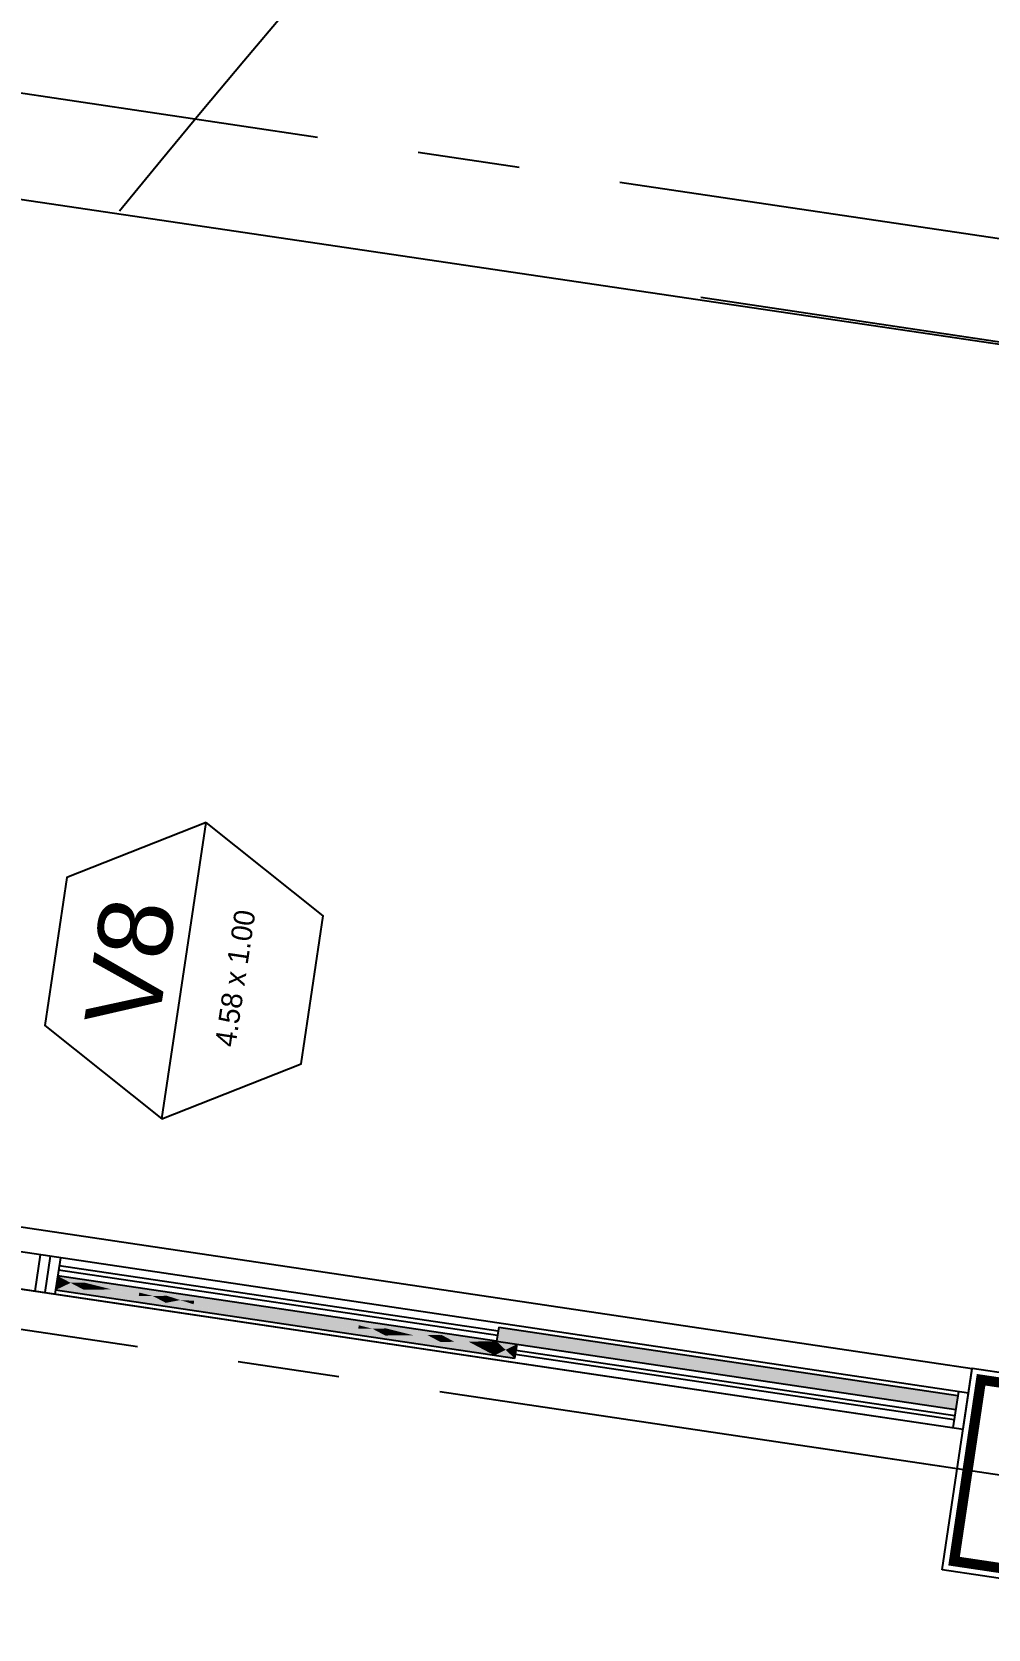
# Model space of a CAD drawing. Header units: millimetres. Extents: x 338 to 506, y 179 to 335.
# Drawn here: x 417.442 to 419.787, y 273.747 to 277.665 of the extents above; entities that cross this region are included whole.
import ezdxf
from ezdxf.enums import TextEntityAlignment as Align

# ---------------------------------------------------------------- set-up
doc = ezdxf.new("R2010")
doc.units = ezdxf.units.MM
for name, pattern in [('CENTER', [2, 1.25, -0.25, 0.25, -0.25]), ('DASHED2', [0.375, 0.25, -0.125]), ('HIDDEN', [0.375, 0.25, -0.125]), ('TRAZOS2', [9.525, 6.35, -3.175])]:
    doc.linetypes.add(name, pattern=pattern)
for name, color, linetype in [('COLUMNAS', 252, 'Continuous'), ('CUBIERTA', 254, 'Continuous'), ('DOORNOTE', 210, 'Continuous'), ('DOORNOTE___100', 210, 'Continuous'), ('EJES-COLUMNAS', 3, 'CENTER'), ('EJES_DE_COLUMNA', 255, 'DASHED2'), ('MUROS', 32, 'Continuous'), ('PISO', 253, 'Continuous'), ('PROYECCION', 160, 'HIDDEN'), ('REJAS', 151, 'Continuous')]:
    doc.layers.add(name, color=color, linetype=linetype)
doc.styles.add('ARIAL', font='txt', dxfattribs={"height": 1})
doc.styles.add('JUAN', font='txt', dxfattribs={"height": 0.135})

# ---------------------------------------------------------------- blocks, each defined once
blk = doc.blocks.new('*U999')
at = {"layer": 'REJAS', "color": 18, "linetype": 'Continuous', "extrusion": (0, 0, -1)}
for points in [[(-95.4456, 81.6558), (-95.4281, 81.1115), (-95.4281, 82.2002)], [(-95.4396, 82.1832), (-95.4281, 82.2002), (-95.4475, 82.1889)], [(-95.4281, 82.2002), (-95.4456, 82.2002), (-95.4475, 82.1889)], [(-95.4511, 82.1662), (-95.4391, 82.1322), (-95.4281, 82.2002)], [(-95.45, 82.0641), (-95.4369, 81.928), (-95.4281, 82.2002)], [(-95.4511, 82.1662), (-95.4396, 82.1832), (-95.4475, 82.1889)], [(-95.4456, 81.6558), (-95.4631, 82.2002), (-95.4631, 81.1115)], [(-95.4456, 82.2002), (-95.4631, 82.2002), (-95.4475, 82.1889)], [(-95.4631, 82.2002), (-95.4571, 82.1832), (-95.4475, 82.1889)], [(-95.4475, 82.1889), (-95.4571, 82.1832), (-95.4511, 82.1662)], [(-95.45, 82.0641), (-95.4631, 82.2002), (-95.4544, 81.928)], [(-95.4511, 82.1662), (-95.4631, 82.2002), (-95.4566, 82.1322)], [(-95.4391, 82.1322), (-95.4421, 82.1407), (-95.4469, 82.1378)], [(-95.4469, 82.1378), (-95.4478, 82.1322), (-95.4391, 82.1322)], [(-95.4421, 82.1407), (-95.4451, 82.1492), (-95.4469, 82.1378)], [(-95.4451, 82.1492), (-95.4511, 82.1662), (-95.4566, 82.1322)], [(-95.4451, 82.1492), (-95.4508, 82.1407), (-95.4469, 82.1378)], [(-95.4508, 82.1407), (-95.4566, 82.1322), (-95.4469, 82.1378)], [(-95.4566, 82.1322), (-95.4478, 82.1322), (-95.4469, 82.1378)], [(-95.4445, 82.0981), (-95.4391, 82.1322), (-95.4506, 82.1152)], [(-95.4478, 82.1322), (-95.4487, 82.1265), (-95.4391, 82.1322)], [(-95.4391, 82.1322), (-95.4487, 82.1265), (-95.4448, 82.1237)], [(-95.4445, 82.0981), (-95.4506, 82.1152), (-95.4533, 82.0981)], [(-95.4533, 82.0981), (-95.45, 82.0641), (-95.4445, 82.0981)], [(-95.4487, 82.1265), (-95.4506, 82.1152), (-95.4448, 82.1237)], [(-95.4566, 82.1322), (-95.4487, 82.1265), (-95.4478, 82.1322)], [(-95.4536, 82.1237), (-95.4487, 82.1265), (-95.4566, 82.1322)], [(-95.4506, 82.1152), (-95.4487, 82.1265), (-95.4536, 82.1237)], [(-95.4506, 82.1152), (-95.4566, 82.1322), (-95.4533, 82.0981)], [(-95.45, 82.0641), (-95.4522, 81.9961), (-95.4435, 81.9961)], [(-95.4435, 81.9961), (-95.4489, 81.9621), (-95.4369, 81.928)], [(-95.4435, 81.9961), (-95.4522, 81.9961), (-95.4489, 81.9621)], [(-95.4489, 81.9621), (-95.4522, 81.9961), (-95.4544, 81.928)], [(-95.4429, 81.945), (-95.4447, 81.9337), (-95.4399, 81.9365)], [(-95.4459, 81.9535), (-95.4487, 81.945), (-95.4429, 81.945)], [(-95.4429, 81.945), (-95.4487, 81.945), (-95.4486, 81.9365)], [(-95.4447, 81.9337), (-95.4429, 81.945), (-95.4486, 81.9365)], [(-95.4489, 81.9621), (-95.4487, 81.945), (-95.4459, 81.9535)], [(-95.4486, 81.9365), (-95.4487, 81.945), (-95.4544, 81.928)], [(-95.4487, 81.945), (-95.4489, 81.9621), (-95.4517, 81.945)], [(-95.4544, 81.928), (-95.4487, 81.945), (-95.4517, 81.945)], [(-95.4399, 81.9365), (-95.4447, 81.9337), (-95.4369, 81.928)], [(-95.4369, 81.928), (-95.4447, 81.9337), (-95.4456, 81.928)], [(-95.4435, 81.86), (-95.4369, 81.928), (-95.4489, 81.894)], [(-95.4456, 81.928), (-95.4447, 81.9224), (-95.4369, 81.928)], [(-95.4369, 81.928), (-95.4447, 81.9224), (-95.4399, 81.9195)], [(-95.45, 81.7919), (-95.4456, 81.6558), (-95.4369, 81.928)], [(-95.4447, 81.9224), (-95.4429, 81.911), (-95.4399, 81.9195)], [(-95.4429, 81.911), (-95.4447, 81.9224), (-95.4486, 81.9195)], [(-95.4487, 81.911), (-95.4429, 81.911), (-95.4486, 81.9195)], [(-95.4429, 81.911), (-95.4487, 81.911), (-95.4459, 81.9025)], [(-95.4496, 81.9309), (-95.4447, 81.9337), (-95.4486, 81.9365)], [(-95.4496, 81.9309), (-95.4456, 81.928), (-95.4447, 81.9337)], [(-95.4496, 81.9252), (-95.4447, 81.9224), (-95.4456, 81.928)], [(-95.4496, 81.9252), (-95.4486, 81.9195), (-95.4447, 81.9224)], [(-95.4544, 81.928), (-95.4456, 81.928), (-95.4496, 81.9309)], [(-95.4496, 81.9252), (-95.4456, 81.928), (-95.4544, 81.928)], [(-95.4459, 81.9025), (-95.4487, 81.911), (-95.4489, 81.894)], [(-95.4496, 81.9309), (-95.4486, 81.9365), (-95.4544, 81.928)], [(-95.4544, 81.928), (-95.4486, 81.9195), (-95.4496, 81.9252)], [(-95.4544, 81.928), (-95.4487, 81.911), (-95.4486, 81.9195)], [(-95.4517, 81.911), (-95.4487, 81.911), (-95.4544, 81.928)], [(-95.4489, 81.894), (-95.4487, 81.911), (-95.4517, 81.911)], [(-95.4489, 81.894), (-95.4544, 81.928), (-95.4522, 81.86)], [(-95.4435, 81.86), (-95.4489, 81.894), (-95.4522, 81.86)], [(-95.4522, 81.86), (-95.45, 81.7919), (-95.4435, 81.86)], [(-95.45, 81.5198), (-95.4369, 81.3837), (-95.4456, 81.6558)], [(-95.4522, 81.4517), (-95.4435, 81.4517), (-95.45, 81.5198)], [(-95.4489, 81.4177), (-95.4369, 81.3837), (-95.4435, 81.4517)], [(-95.4435, 81.4517), (-95.4522, 81.4517), (-95.4489, 81.4177)], [(-95.4489, 81.4177), (-95.4522, 81.4517), (-95.4544, 81.3837)], [(-95.4399, 81.3922), (-95.4447, 81.3893), (-95.4369, 81.3837)], [(-95.4369, 81.3837), (-95.4447, 81.3893), (-95.4456, 81.3837)], [(-95.4429, 81.4007), (-95.4447, 81.3893), (-95.4399, 81.3922)], [(-95.4459, 81.4092), (-95.4487, 81.4007), (-95.4429, 81.4007)], [(-95.4429, 81.4007), (-95.4487, 81.4007), (-95.4486, 81.3922)], [(-95.4447, 81.3893), (-95.4429, 81.4007), (-95.4486, 81.3922)], [(-95.4496, 81.3865), (-95.4447, 81.3893), (-95.4486, 81.3922)], [(-95.4496, 81.3865), (-95.4456, 81.3837), (-95.4447, 81.3893)], [(-95.4489, 81.4177), (-95.4487, 81.4007), (-95.4459, 81.4092)], [(-95.4486, 81.3922), (-95.4487, 81.4007), (-95.4544, 81.3837)], [(-95.4496, 81.3865), (-95.4486, 81.3922), (-95.4544, 81.3837)], [(-95.4487, 81.4007), (-95.4489, 81.4177), (-95.4517, 81.4007)], [(-95.4544, 81.3837), (-95.4487, 81.4007), (-95.4517, 81.4007)], [(-95.4413, 81.2476), (-95.4281, 81.1115), (-95.4369, 81.3837)], [(-95.4424, 81.3496), (-95.4369, 81.3837), (-95.4484, 81.3666)], [(-95.4456, 81.3837), (-95.4466, 81.378), (-95.4369, 81.3837)], [(-95.4369, 81.3837), (-95.4466, 81.378), (-95.4426, 81.3752)], [(-95.4478, 81.3156), (-95.4413, 81.2476), (-95.4369, 81.3837)], [(-95.4424, 81.3496), (-95.4484, 81.3666), (-95.4511, 81.3496)], [(-95.4466, 81.378), (-95.4484, 81.3666), (-95.4426, 81.3752)], [(-95.4544, 81.3837), (-95.4456, 81.3837), (-95.4496, 81.3865)], [(-95.4544, 81.3837), (-95.4466, 81.378), (-95.4456, 81.3837)], [(-95.4514, 81.3752), (-95.4466, 81.378), (-95.4544, 81.3837)], [(-95.4484, 81.3666), (-95.4466, 81.378), (-95.4514, 81.3752)], [(-95.4544, 81.3837), (-95.4588, 81.2476), (-95.4478, 81.3156)], [(-95.4484, 81.3666), (-95.4544, 81.3837), (-95.4511, 81.3496)], [(-95.4478, 81.3156), (-95.4533, 81.2816), (-95.4413, 81.2476)], [(-95.4511, 81.3496), (-95.4478, 81.3156), (-95.4424, 81.3496)], [(-95.4473, 81.2646), (-95.4533, 81.2816), (-95.4588, 81.2476)], [(-95.4522, 81.1795), (-95.4281, 81.1115), (-95.4413, 81.2476)], [(-95.4413, 81.2476), (-95.4443, 81.2561), (-95.4491, 81.2532)], [(-95.45, 81.2476), (-95.4413, 81.2476), (-95.4491, 81.2532)], [(-95.4467, 81.2135), (-95.4413, 81.2476), (-95.4527, 81.2306)], [(-95.447, 81.2391), (-95.4413, 81.2476), (-95.4509, 81.2419)], [(-95.4413, 81.2476), (-95.45, 81.2476), (-95.4509, 81.2419)], [(-95.4491, 81.2532), (-95.4443, 81.2561), (-95.4473, 81.2646)], [(-95.4467, 81.2135), (-95.4588, 81.2476), (-95.4522, 81.1795)], [(-95.4527, 81.2306), (-95.447, 81.2391), (-95.4509, 81.2419)], [(-95.4473, 81.2646), (-95.453, 81.2561), (-95.4491, 81.2532)], [(-95.453, 81.2561), (-95.4588, 81.2476), (-95.4491, 81.2532)], [(-95.4588, 81.2476), (-95.45, 81.2476), (-95.4491, 81.2532)], [(-95.45, 81.2476), (-95.4588, 81.2476), (-95.4509, 81.2419)], [(-95.4588, 81.2476), (-95.4558, 81.2391), (-95.4509, 81.2419)], [(-95.4509, 81.2419), (-95.4558, 81.2391), (-95.4527, 81.2306)], [(-95.4522, 81.1795), (-95.4588, 81.2476), (-95.4631, 81.1115)], [(-95.4462, 81.1625), (-95.4518, 81.1455), (-95.4402, 81.1455)], [(-95.4522, 81.1795), (-95.4518, 81.1455), (-95.4462, 81.1625)], [(-95.4518, 81.1455), (-95.4522, 81.1795), (-95.4577, 81.1455)], [(-95.4342, 81.1285), (-95.4438, 81.1228), (-95.4281, 81.1115)], [(-95.4281, 81.1115), (-95.4438, 81.1228), (-95.4456, 81.1115)], [(-95.4402, 81.1455), (-95.4438, 81.1228), (-95.4342, 81.1285)], [(-95.4402, 81.1455), (-95.4518, 81.1455), (-95.4517, 81.1285)], [(-95.4438, 81.1228), (-95.4402, 81.1455), (-95.4517, 81.1285)], [(-95.4535, 81.1171), (-95.4438, 81.1228), (-95.4517, 81.1285)], [(-95.4535, 81.1171), (-95.4456, 81.1115), (-95.4438, 81.1228)], [(-95.4631, 81.1115), (-95.4456, 81.1115), (-95.4535, 81.1171)], [(-95.4517, 81.1285), (-95.4518, 81.1455), (-95.4631, 81.1115)], [(-95.4535, 81.1171), (-95.4517, 81.1285), (-95.4631, 81.1115)], [(-95.4631, 81.1115), (-95.4518, 81.1455), (-95.4577, 81.1455)], [(-95.4456, 81.0865), (-95.4281, 81.0615), (-95.4281, 81.1115)], [(-95.4369, 81.099), (-95.4281, 81.1115), (-95.4456, 81.1031)], [(-95.4281, 81.1115), (-95.4456, 81.1115), (-95.4456, 81.1031)], [(-95.4456, 81.0865), (-95.4369, 81.099), (-95.4456, 81.1031)], [(-95.4456, 81.0865), (-95.4456, 81.0698), (-95.4369, 81.074)], [(-95.4456, 81.0865), (-95.4631, 81.1115), (-95.4631, 81.0615)], [(-95.4631, 81.1115), (-95.4544, 81.1073), (-95.4456, 81.1115)], [(-95.4544, 81.1073), (-95.4456, 81.1031), (-95.4456, 81.1115)], [(-95.4631, 81.1115), (-95.4544, 81.099), (-95.4456, 81.1031)], [(-95.4456, 81.1031), (-95.4544, 81.099), (-95.4456, 81.0865)], [(-95.4456, 81.0698), (-95.4456, 81.0865), (-95.4544, 81.074)], [(-95.4631, 81.1115), (-95.4981, 79.9727), (-95.4631, 79.9727)], [(-95.4631, 81.1115), (-95.4981, 81.1115), (-95.4981, 79.9727)], [(-95.4369, 81.074), (-95.4456, 81.0698), (-95.4281, 81.0615)], [(-95.4281, 81.0615), (-95.4456, 81.0698), (-95.4456, 81.0615)], [(-95.4631, 81.0615), (-95.4456, 81.0698), (-95.4544, 81.074)], [(-95.4544, 81.0656), (-95.4456, 81.0615), (-95.4456, 81.0698)], [(-95.4631, 81.0615), (-95.4456, 81.0615), (-95.4544, 81.0656)]]:
    blk.add_solid(points, dxfattribs=at)
blk = doc.blocks.new('WWWDTAG')
at = {"layer": 'DOORNOTE'}
blk.add_line((-3.832, 0), (3.832, 0), dxfattribs=at)
blk.add_lwpolyline([(3.832, 0), (1.916, 3.318), (-1.916, 3.318), (-3.832, 0), (-1.916, -3.318), (1.916, -3.318)], close=True, dxfattribs=at)
at = {"layer": 'DOORNOTE', "style": 'ARIAL'}
for tag, p in [('DOORTYPE', (0, 1.391)), ('DOORNO.', (0, -1.59))]:
    blk.add_attdef(tag, text='', height=1.9, dxfattribs=at).set_placement(p, align=Align.MIDDLE)
blk = doc.blocks.new('COLUMNAS_V3_B9')
at = {"layer": 'COLUMNAS', "color": 6}
blk.add_lwpolyline([(3064.6997, 1949.6515), (3065.1997, 1949.6515), (3065.1997, 1949.1515), (3064.6997, 1949.1515), (3064.6997, 1949.6515)], dxfattribs=at)
at = {"layer": 'COLUMNAS', "color": 6, "const_width": 0.025}
blk.add_lwpolyline([(3065.1747, 1949.1756), (3064.7247, 1949.1756), (3064.7247, 1949.6257), (3065.1747, 1949.6257)], close=True, dxfattribs=at)
blk = doc.blocks.new('EJES_ESTRUCTURALES')
at = {"layer": 'EJES_DE_COLUMNA', "color": 9, "linetype": 'CENTER'}
for p, q in [((726.54081, 131.2663), (726.54081, 199.7363)), ((729.54081, 131.2663), (729.54081, 199.7363))]:
    blk.add_line(p, q, dxfattribs=at)
blk = doc.blocks.new('COLUMNAS')
at = {"layer": 'COLUMNAS', "color": 6}
blk.add_lwpolyline([(-584.4662, 199.066), (-584.9662, 199.066), (-584.9662, 198.566), (-584.4662, 198.566), (-584.4662, 199.066)], dxfattribs=at)
at = {"layer": 'COLUMNAS', "color": 6, "const_width": 0.025}
blk.add_lwpolyline([(-584.9412, 198.5901), (-584.4912, 198.5901), (-584.4912, 199.0401), (-584.9412, 199.0401)], close=True, dxfattribs=at)
at = {"layer": 'EJES-COLUMNAS'}
blk.add_line((-584.7162, 198.2038), (-584.7162, 199.4038), dxfattribs=at)
blk.add_line((-584.7162, 198.2038), (-584.7162, 199.4038), dxfattribs=at)
blk = doc.blocks.new('A$C7152A42C')
blk.add_arc((82.12756, 55.63801), 31.18038, 22.142294, 59.250018)
at = {"layer": 'MUROS'}
blk.add_lwpolyline([(95.56814, 80.04772), (95.56814, 80.04772), (95.56814, 80.19772), (95.56814, 80.19772), (95.56814, 84.52772), (95.41814, 84.52772), (95.41814, 79.94772), (95.56814, 79.94772)], close=True, dxfattribs=at)
at = {"layer": 'PISO'}
blk.add_lwpolyline([(105.98412, 89.55784), (110.97126, 89.55784), (111.02126, 59.71826), (98.08151, 59.71826), (98.05651, 89.55784), (102.98412, 89.55784)], dxfattribs=at)
at = {"layer": 'PROYECCION', "linetype": 'TRAZOS2'}
blk.add_lwpolyline([(98.06987, 83.65779), (110.99487, 83.65784), (110.99487, 65.11826), (98.06987, 65.11822)], close=True, dxfattribs=at)
at = {"layer": 'REJAS', "color": 18}
for p, q in [((95.41814, 84.52772), (95.41814, 79.94772)), ((95.50814, 79.94772), (95.50814, 84.52772)), ((95.50814, 82.25022), (95.41814, 82.25022)), ((95.50814, 82.22522), (95.41814, 82.22522)), ((95.50814, 82.20022), (95.41814, 82.20022)), ((95.42814, 81.06147), (95.42814, 82.20022)), ((95.46314, 81.11147), (95.46314, 82.20022)), ((95.47814, 82.20022), (95.47814, 81.11147)), ((95.48814, 81.11147), (95.48814, 82.20022)), ((95.49814, 81.11147), (95.46314, 81.11147)), ((95.46314, 81.11147), (95.46314, 79.97272)), ((95.49814, 81.11147), (95.49814, 79.97272)), ((95.46314, 81.06147), (95.42814, 81.06147)), ((95.43814, 79.97272), (95.43814, 81.06147)), ((95.44814, 79.97272), (95.44814, 81.06147)), ((95.50814, 79.97272), (95.41814, 79.97272)), ((95.41814, 79.94772), (95.50814, 79.94772))]:
    blk.add_line(p, q, dxfattribs=at)
at = {"color": 18}
blk.add_blockref('COLUMNAS_V3_B9', (-2969.6298, -1869.70381), dxfattribs=at)
at = {"layer": 'CUBIERTA', "xscale": -1}
blk.add_blockref('COLUMNAS', (-489.39632, -119.11823), dxfattribs=at)
at = {"layer": 'DOORNOTE___100', "color": 7}
ref = blk.add_blockref('WWWDTAG', (96.24966, 82.00396, 0.00167), dxfattribs=dict(at, xscale=0.0958358650524881, yscale=0.0958358650524881, zscale=0.0958358650524881))
ref.add_attrib('DOORNO.', '4.58 x 1.00', dxfattribs={"layer": 'DOORNOTE', "height": 0.0510432, "style": 'JUAN'}).set_placement((96.24966, 81.85159, 0.00167), align=Align.CENTER)
ref.add_attrib('DOORTYPE', 'V8', dxfattribs={"layer": 'DOORNOTE', "height": 0.182088, "style": 'ARIAL'}).set_placement((96.24966, 82.13731, 0.00167), align=Align.MIDDLE)
at = {"layer": 'EJES_DE_COLUMNA'}
blk.add_blockref('EJES_ESTRUCTURALES', (-631.22088, -95.28525), dxfattribs=at)
at = {"layer": 'REJAS', "color": 18, "linetype": 'Continuous'}
blk.add_blockref('*U999', (0, 0), dxfattribs=at)

msp = doc.modelspace()

# ---------------------------------------------------------------- block references
at = {"layer": 'MUROS', "color": 32, "rotation": 81.53046525965426}
msp.add_blockref('A$C7152A42C', (484.7482, 168.0844), dxfattribs=at)

doc.saveas('drawing.dxf')
